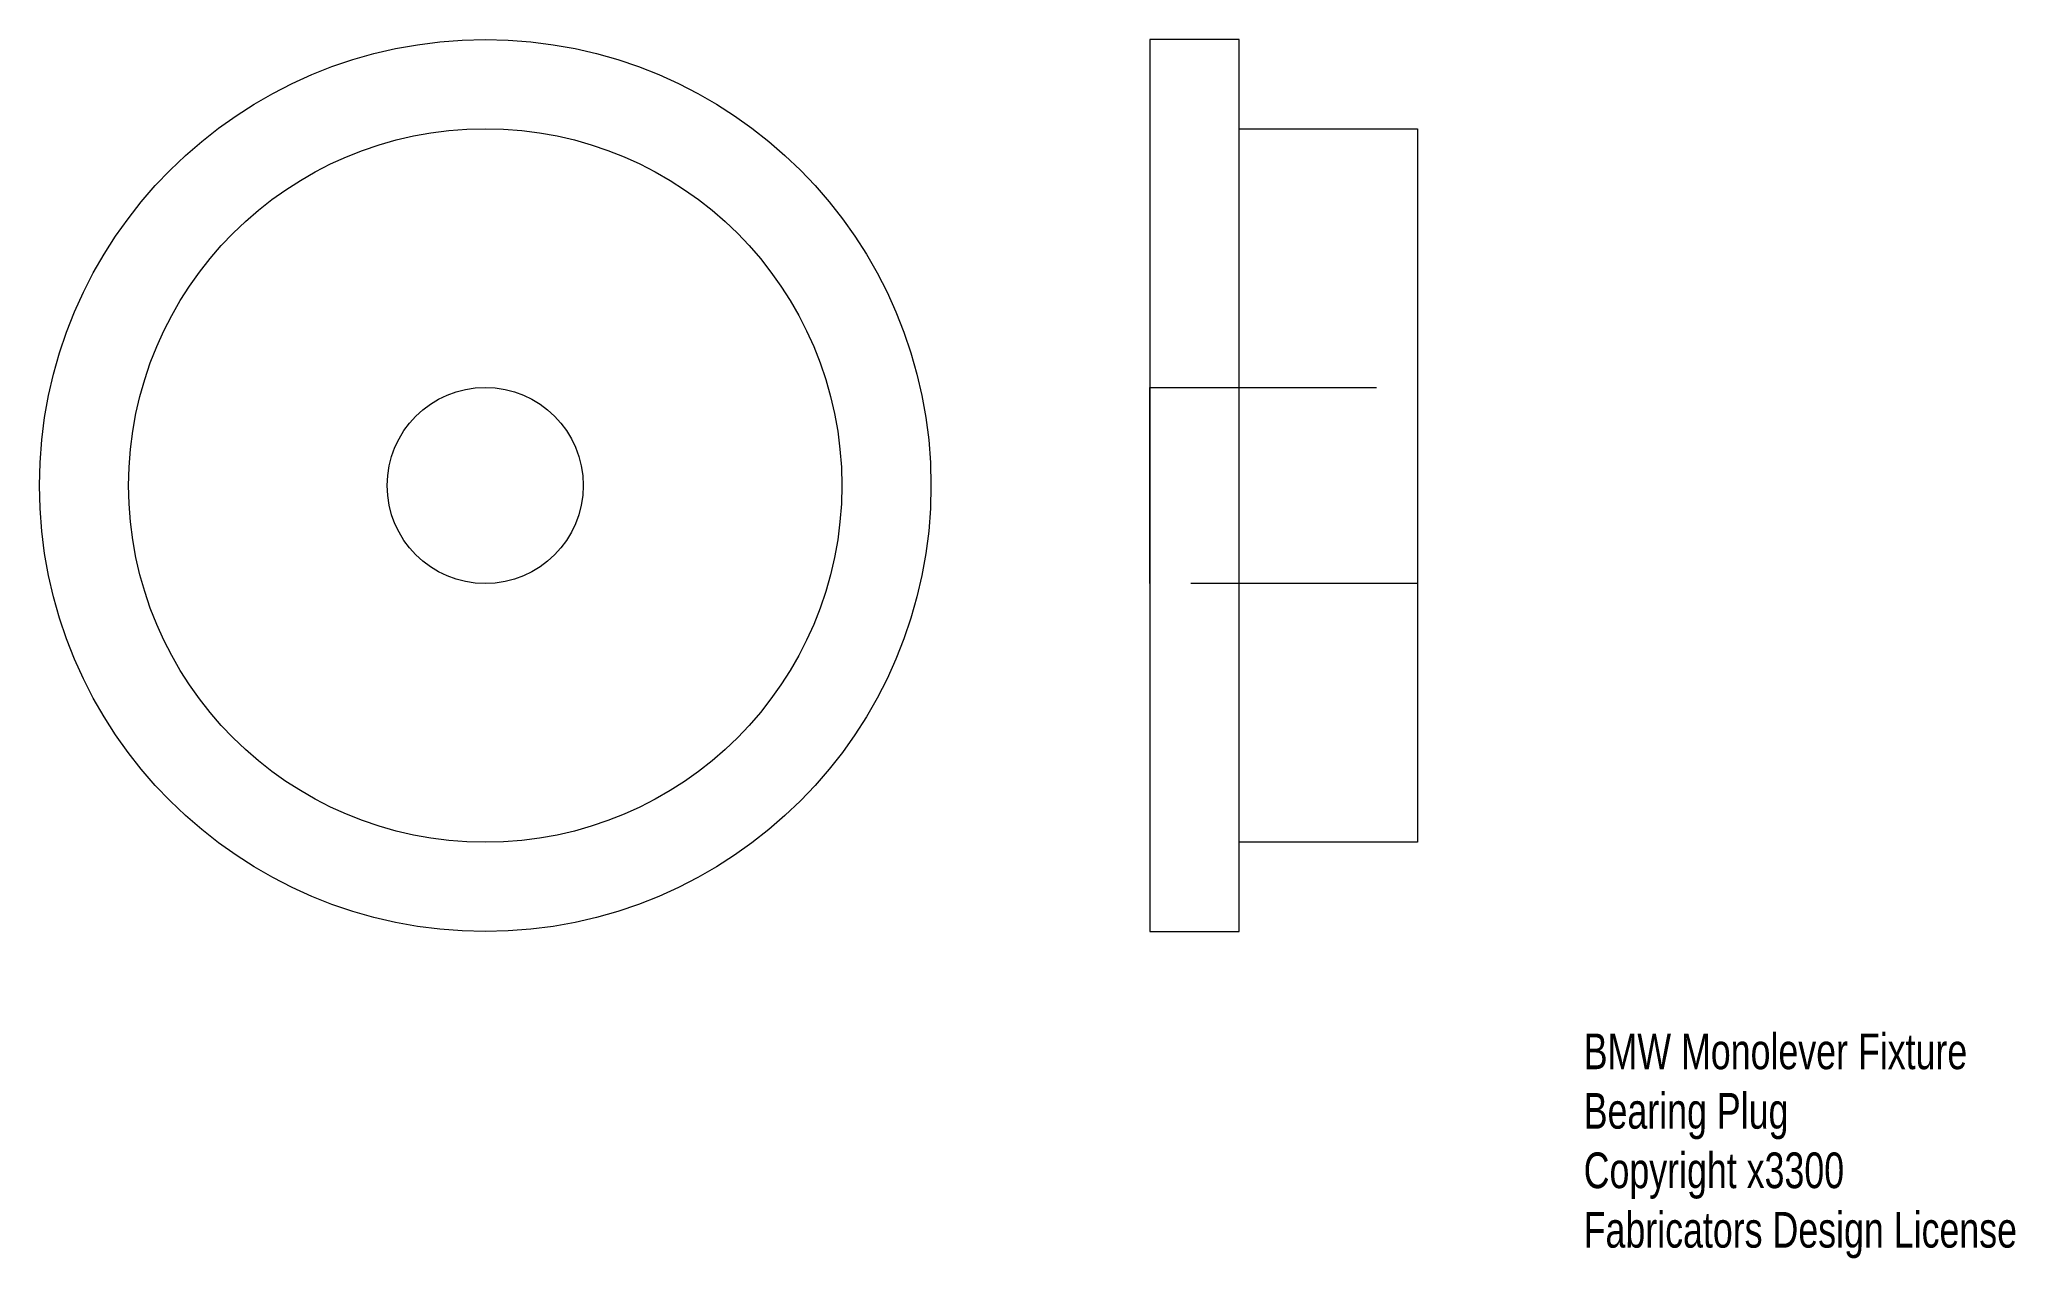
# Model space of a CAD drawing. Header units: millimetres. Extents: x -25 to 86, y -43 to 25.
import ezdxf

# ---------------------------------------------------------------- set-up
doc = ezdxf.new("R2010")
doc.units = ezdxf.units.MM
doc.linetypes.add('DASHED', pattern=[19.05, 12.7, -6.35])
doc.layers.get('0').update_dxf_attribs({"linetype": 'CONTINUOUS', "lineweight": 0})
doc.layers.add('hidden', color=7, linetype='DASHED', lineweight=0)
doc.layers.add('text', color=7, linetype='CONTINUOUS', lineweight=0)
doc.styles.get("Standard").update_dxf_attribs({"font": 'txt', "width": 0.75})

msp = doc.modelspace()

# ---------------------------------------------------------------- linework, layer by layer
for p, q in [((42.28, 25), (37.28, 25)), ((37.28, 25), (37.28, -25)), ((42.28, -25), (42.28, 25)), ((42.28, 20), (52.28, 20)), ((42.28, -20), (42.28, 20)), ((52.28, 20), (52.28, -20)), ((52.28, -20), (42.28, -20)), ((37.28, -25), (42.28, -25))]:
    msp.add_line(p, q)
for radius in [25, 20, 5.5]:
    msp.add_circle((0, 0), radius)
at = {"layer": 'hidden'}
for p, q in [((37.28, -5.5), (37.28, 5.5)), ((37.28, 5.5), (52.28, 5.5)), ((52.28, 5.5), (52.28, -5.5)), ((52.28, -5.5), (37.28, -5.5))]:
    msp.add_line(p, q, dxfattribs=at)

# ---------------------------------------------------------------- texts
at = {"layer": 'text', "insert": (61.61, -30.72), "char_height": 2, "width": 100, "attachment_point": 1}
msp.add_mtext('BMW\\~Monolever\\~Fixture\\PBearing\\~Plug\\PCopyright\\~x3300\\PFabricators\\~Design\\~License', dxfattribs=at)

doc.saveas('drawing.dxf')
